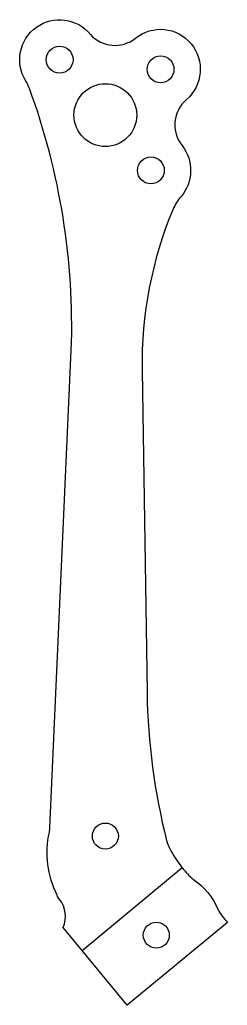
# Model space of a CAD drawing. Header units: millimetres. Extents: x 32 to 56, y -134 to -25.
import ezdxf

# ---------------------------------------------------------------- set-up
doc = ezdxf.new("R2010")
doc.units = ezdxf.units.MM
doc.layers.get('0').update_dxf_attribs({"linetype": 'CONTINUOUS'})

msp = doc.modelspace()

# ---------------------------------------------------------------- linework, layer by layer
msp.add_line((50.51, -118.95), (39.34, -128.18))
msp.add_lwpolyline([(50.97, -33.41, 0.40226), (50.48, -38.54, -0.362547), (50.34, -44.24, 0.080998), (49.49, -45.6, 0.103728), (46.02, -63.53), (46.58, -99.45, 0.058227), (48.76, -115.92, 0.057557), (49.09, -116.78, 0.051922), (50.51, -118.95, 0.065136), (51.75, -120.25, -0.145478), (54.49, -123.57, 0.062702), (55.54, -125.03), (44.37, -134.26), (37.2, -125.59, 0.281955), (36.81, -122.48, -0.135004), (36.55, -122, -0.176181), (35.67, -114.98, 0.047659), (35.73, -114.49, -0.000747), (38.12, -61.33, 0.097026), (33.45, -32.19, 0.049832), (33.02, -31.3, -0.934892), (40.25, -26.15, 0.400285), (45.28, -26.57, -0.983352)], format="xyb", close=True)
for centre, radius in [((36.81, -28.97), 1.5), ((48.08, -30.05), 1.5), ((41.92, -35.14), 3.5), ((47, -41.3), 1.5), ((41.92, -115.42), 1.45), ((47.61, -126.45), 1.45)]:
    msp.add_circle(centre, radius)

doc.saveas('drawing.dxf')
